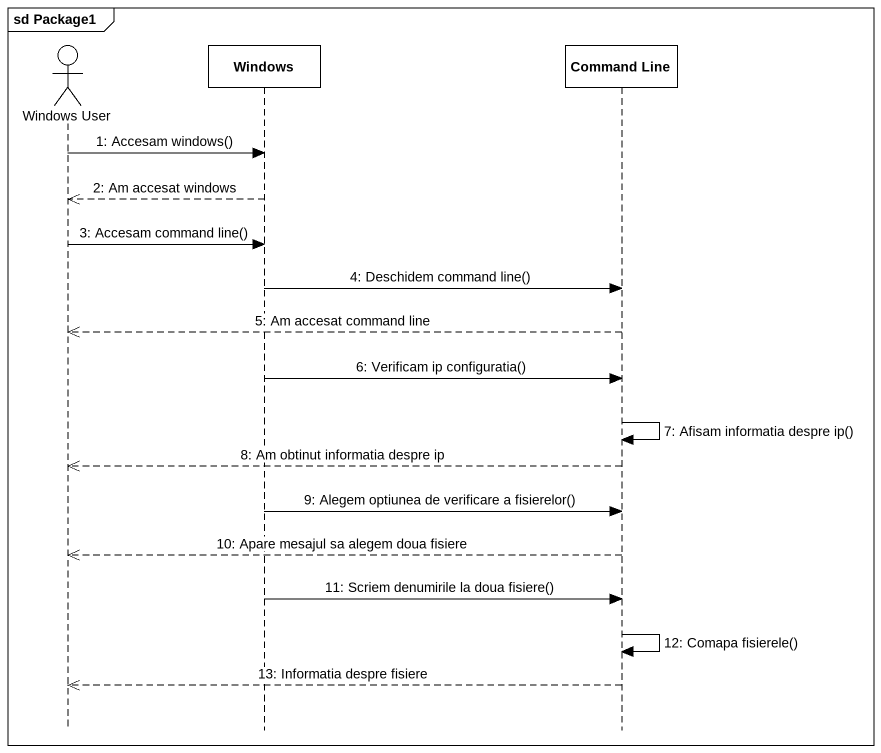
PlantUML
@startuml
mainframe sd Package1
hide footbox
actor "Windows User" as Windows_User
participant Windows
participant "Command Line" as Command_Line

Windows_User -> Windows : 1: Accesam windows()
Windows -->> Windows_User : 2: Am accesat windows
Windows_User -> Windows : 3: Accesam command line()
Windows -> Command_Line : 4: Deschidem command line()
Command_Line -->> Windows_User : 5: Am accesat command line
Windows -> Command_Line : 6: Verificam ip configuratia()
Command_Line -> Command_Line : 7: Afisam informatia despre ip()
Command_Line -->> Windows_User : 8: Am obtinut informatia despre ip
Windows -> Command_Line : 9: Alegem optiunea de verificare a fisierelor()
Command_Line -->> Windows_User : 10: Apare mesajul sa alegem doua fisiere
Windows -> Command_Line : 11: Scriem denumirile la doua fisiere()
Command_Line -> Command_Line : 12: Comapa fisierele()
Command_Line -->> Windows_User : 13: Informatia despre fisiere
@enduml
